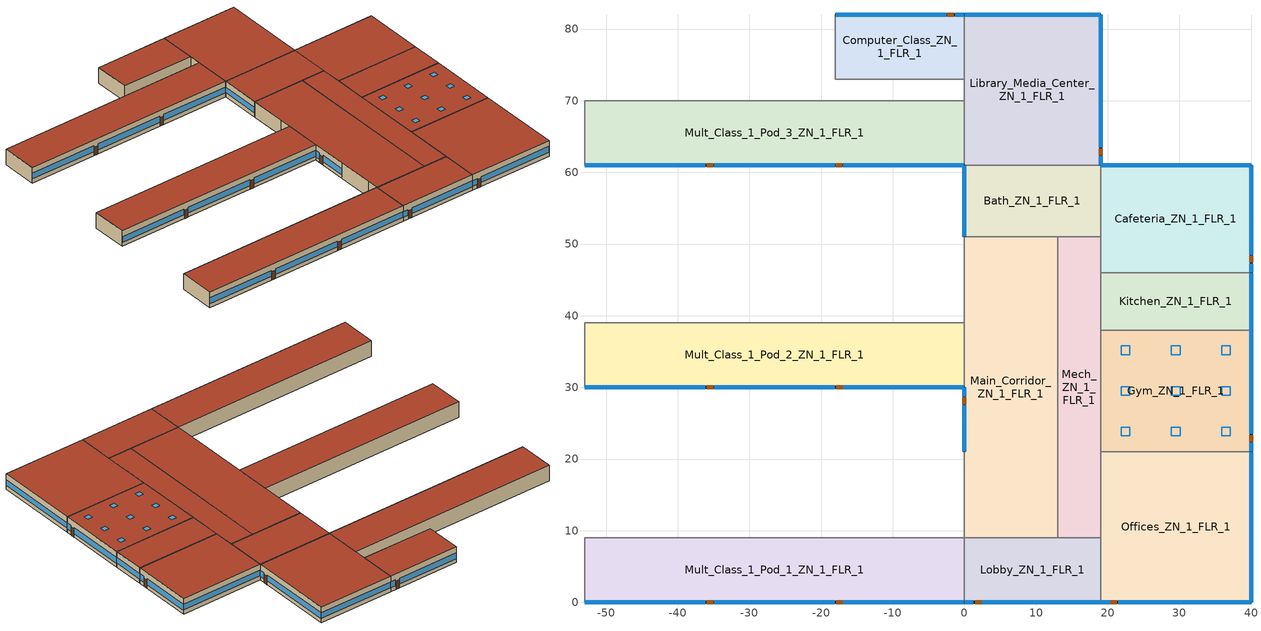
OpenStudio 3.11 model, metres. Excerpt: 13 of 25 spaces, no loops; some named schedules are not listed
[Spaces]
Library_Media_Center_ZN_1_FLR_1
 floor ground (Foundation F 0.9W/m*K Perim 40.0m Area 399.0m2): 19,82 19,61 0,61 0,82 z0
 wall outside: 19,61 19,82 0,82 z0:4
 wall to Computer_Class_ZN_1_FLR_1: 0,82 0,73 z0:4
 wall to Bath_ZN_1_FLR_1: 0,61 19,61 z0:4
 wall to Mult_Class_1_Pod_3_ZN_1_FLR_1: 0,70 0,61 z0:4
 wall to Corridor_Pod_3_ZN_1_FLR_1: 0,73 0,70 z0:4
 window: 19,61.05 19,62.27 / 19,63.49 19,81.95 z1.01:2.51; 18.95,82 0.05,82 z1.1:2.51
 door: 19,62.4 19,63.31 z0:2.13
 roof outside: 19,61 19,82 0,82 0,61 z4
Main_Corridor_ZN_1_FLR_1
 floor ground (Foundation F 0.9W/m*K Perim 9.0m Area 546.0m2): 13,51 13,9 0,9 0,51 z0
 wall outside: 0,30 0,21 z0:4
 wall to Lobby_ZN_1_FLR_1: 0,9 13,9 z0:4
 wall to Mult_Class_2_Pod_2_ZN_1_FLR_1: 0,51 0,42 z0:4
 wall to Mult_Class_2_Pod_1_ZN_1_FLR_1: 0,21 0,12 z0:4
 wall to Corridor_Pod_1_ZN_1_FLR_1: 0,12 0,9 z0:4
 wall to Bath_ZN_1_FLR_1: 13,51 0,51 z0:4
 wall to Mech_ZN_1_FLR_1: 13,9 13,51 z0:4
 wall to Corridor_Pod_2_ZN_1_FLR_1: 0,42 0,39 z0:4
 wall to Mult_Class_1_Pod_2_ZN_1_FLR_1: 0,39 0,30 z0:4
 window: 0,29.95 0,28.73 / 0,27.51 0,21.05 z0.88:2.52
 door: 0,28.58 0,27.67 z0:2.13
 roof outside: 13,9 13,51 0,51 0,9 z4
Kitchen_ZN_1_FLR_1
 floor ground (Foundation F 0.9W/m*K Perim 8.0m Area 168.0m2): 40,46 40,38 19,38 19,46 z0
 wall outside: 40,38 40,46 z0:4
 wall to Mech_ZN_1_FLR_1: 19,46 19,38 z0:4
 wall to Cafeteria_ZN_1_FLR_1: 40,46 19,46 z0:4
 wall to Gym_ZN_1_FLR_1: 19,38 40,38 z0:4
 window: 40,38.05 40,45.95 z1.1:2.52
 roof outside: 40,38 40,46 19,46 19,38 z4
Computer_Class_ZN_1_FLR_1
 floor ground (Foundation F 0.9W/m*K Perim 18.0m Area 162.0m2): 0,82 0,73 -18,73 -18,82 z0
 wall outside: 0,82 -18,82 z0:4
 wall to Corridor_Pod_3_ZN_1_FLR_1: -18,73 0,73 z0:4
 wall to Mult_Class_2_Pod_3_ZN_1_FLR_1: -18,82 -18,73 z0:4
 window: -0.05,82 -1.27,82 / -2.49,82 -17.95,82 z1:2.51
 door: -1.5,82 -2.42,82 z0:2.13
 roof outside: 0,73 0,82 -18,82 -18,73 z4
Mech_ZN_1_FLR_1
 floor ground (Foundation F 0.9W/m*K Perim 0.0m Area 252.0m2): 19,51 19,9 13,9 13,51 z0
 wall to Lobby_ZN_1_FLR_1: 13,9 19,9 z0:4
 wall to Offices_ZN_1_FLR_1: 19,9 19,21 z0:4
 wall to Gym_ZN_1_FLR_1: 19,21 19,38 z0:4
 wall to Bath_ZN_1_FLR_1: 19,51 13,51 z0:4
 wall to Cafeteria_ZN_1_FLR_1: 19,46 19,51 z0:4
 roof outside: 19,9 19,51 13,51 13,9 z4
Mult_Class_1_Pod_1_ZN_1_FLR_1
 floor ground (Foundation F 0.9W/m*K Perim 53.0m Area 477.0m2): 0,9 0,0 -53,0 -53,9 z0
 wall outside: -53,0 0,0 z0:4
 wall to Lobby_ZN_1_FLR_1: 0,0 0,9 z0:4
 wall to Corridor_Pod_1_ZN_1_FLR_1: 0,9 -53,9 z0:4
 wall to Corner_Class_1_Pod_1_ZN_1_FLR_1: -53,9 -53,0 z0:4
 window: -52.95,0 -36.13,0 / -34.91,0 -18.09,0 / -16.87,0 -0.05,0 z1.03:2.5
 door: -35.94,0 -35.02,0 / -17.88,0 -16.97,0 z0:2.13
 roof outside: 0,0 0,9 -53,9 -53,0 z4
Mult_Class_1_Pod_2_ZN_1_FLR_1
 floor ground (Foundation F 0.9W/m*K Perim 53.0m Area 477.0m2): 0,39 0,30 -53,30 -53,39 z0
 wall outside: -53,30 0,30 z0:4
 wall to Corner_Class_1_Pod_2_ZN_1_FLR_1: -53,39 -53,30 z0:4
 wall to Corridor_Pod_2_ZN_1_FLR_1: 0,39 -53,39 z0:4
 window: -52.95,30 -36.13,30 / -34.91,30 -18.09,30 / -16.87,30 -0.05,30 z1.03:2.5
 door: -35.94,30 -35.03,30 / -17.89,30 -16.98,30 z0:2.13
 roof outside: 0,30 0,39 -53,39 -53,30 z4
Cafeteria_ZN_1_FLR_1
 floor ground (Foundation F 0.9W/m*K Perim 36.0m Area 315.0m2): 40,61 40,46 19,46 19,61 z0
 wall outside: 40,46 40,61 19,61 z0:4
 wall to Bath_ZN_1_FLR_1: 19,61 19,51 z0:4
 window: 39.95,61 19.05,61 z1.1:2.51; 40,46.05 40,47.27 / 40,48.49 40,60.95 z0.97:2.51
 door: 40,47.45 40,48.37 z0:2.13
 roof outside: 40,46 40,61 19,61 19,46 z4
Bath_ZN_1_FLR_1
 floor ground (Foundation F 0.9W/m*K Perim 10.0m Area 190.0m2): 19,61 19,51 0,51 0,61 z0
 wall outside: 0,61 0,51 z0:4
 window: 0,60.95 0,51.05 z1.1:2.51
 roof outside: 19,51 19,61 0,61 0,51 z4
Gym_ZN_1_FLR_1
 floor ground (Foundation F 0.9W/m*K Perim 17.0m Area 357.0m2): 40,38 40,21 19,21 19,38 z0
 wall outside: 40,21 40,38 z0:4
 wall to Offices_ZN_1_FLR_1: 19,21 40,21 z0:4
 window: 40,21.05 40,22.27 / 40,23.49 40,37.95 z0.99:2.51
 door: 40,22.38 40,23.3 z0:2.13
 roof outside: 40,21 40,38 19,38 19,21 z4
 skylight: 21.89,23.22 23.11,23.22 23.11,24.44 21.89,24.44 z4; 28.89,23.22 30.11,23.22 30.11,24.44 28.89,24.44 z4; 35.89,23.22 37.11,23.22 37.11,24.44 35.89,24.44 z4; 21.89,28.89 23.11,28.89 23.11,30.11 21.89,30.11 z4; 28.89,28.89 30.11,28.89 30.11,30.11 28.89,30.11 z4; 35.89,28.89 37.11,28.89 37.11,30.11 35.89,30.11 z4; 21.89,34.56 23.11,34.56 23.11,35.78 21.89,35.78 z4; 28.89,34.56 30.11,34.56 30.11,35.78 28.89,35.78 z4; 35.89,34.56 37.11,34.56 37.11,35.78 35.89,35.78 z4
Lobby_ZN_1_FLR_1
 floor ground (Foundation F 0.9W/m*K Perim 19.0m Area 171.0m2): 19,9 19,0 0,0 0,9 z0
 wall outside: 0,0 19,0 z0:4
 wall to Offices_ZN_1_FLR_1: 19,0 19,9 z0:4
 window: 0.05,0 1.27,0 / 2.49,0 18.95,0 z1:2.51
 door: 1.5,0 2.41,0 z0:2.13
 roof outside: 19,0 19,9 0,9 0,0 z4
Offices_ZN_1_FLR_1
 floor ground (Foundation F 0.9W/m*K Perim 42.0m Area 441.0m2): 40,21 40,0 19,0 19,21 z0
 wall outside: 19,0 40,0 40,21 z0:4
 window: 19.05,0 20.27,0 / 21.49,0 39.95,0 z1.01:2.51; 40,0.05 40,20.95 z1.1:2.51
 door: 20.39,0 21.3,0 z0:2.13
 roof outside: 40,0 40,21 19,21 19,0 z4
Mult_Class_1_Pod_3_ZN_1_FLR_1
 floor ground (Foundation F 0.9W/m*K Perim 53.0m Area 477.0m2): 0,70 0,61 -53,61 -53,70 z0
 wall outside: -53,61 0,61 z0:4
 wall to Corridor_Pod_3_ZN_1_FLR_1: 0,70 -53,70 z0:4
 wall to Corner_Class_1_Pod_3_ZN_1_FLR_1: -53,70 -53,61 z0:4
 window: -52.95,61 -36.13,61 / -34.91,61 -18.09,61 / -16.87,61 -0.05,61 z1.03:2.5
 door: -35.96,61 -35.05,61 / -17.92,61 -17.01,61 z0:2.13
 roof outside: 0,61 0,70 -53,70 -53,61 z4
[Construction:FfactorGroundFloor] F-Factor {W/m-K}=0.899982
Name | Area {m2} | PerimeterExposed {m}
Foundation F 0.9W/m*K Perim 19.0m Area 171.0m2 | 171 | 19
Foundation F 0.9W/m*K Perim 40.0m Area 399.0m2 | 399 | 40
Foundation F 0.9W/m*K Perim 17.0m Area 357.0m2 | 357 | 17
Foundation F 0.9W/m*K Perim 53.0m Area 477.0m2 | 477 | 53
Foundation F 0.9W/m*K Perim 8.0m Area 168.0m2 | 168 | 8
Foundation F 0.9W/m*K Perim 9.0m Area 546.0m2 | 546 | 9
Foundation F 0.9W/m*K Perim 18.0m Area 162.0m2 | 162 | 18
Foundation F 0.9W/m*K Perim 0.0m Area 252.0m2 | 252 | 0
Foundation F 0.9W/m*K Perim 36.0m Area 315.0m2 | 315 | 36
Foundation F 0.9W/m*K Perim 42.0m Area 441.0m2 | 441 | 42
Foundation F 0.9W/m*K Perim 10.0m Area 190.0m2 | 190 | 10
[DefaultConstructionSet]
90.1-2013 - PriSchl - ASHRAE 169-2013-4A: Default Exterior Surface Constructions=Default Surface Constructions 1; Default Interior Surface Constructions=Default Surface Constructions 2; Default Ground Contact Surface Constructions=Default Surface Constructions 3; Default Exterior SubSurface Constructions=Default Sub Surface Constructions 1; Default Interior SubSurface Constructions=Default Sub Surface Constructions 2; Interior Partition Construction=Typical Interior Partition
[DefaultSurfaceConstructions]
Name | Floor Construction | Wall Construction | Roof Ceiling Construction
Default Surface Constructions 1 | Typical Insulated Exterior Mass Floor R-17.54 | Typical Insulated Steel Framed Exterior Wall R-15.63 | Typical IEAD Roof R-31.25
Default Surface Constructions 2 | Typical Interior Floor | Typical Interior Wall | Typical Interior Ceiling
Default Surface Constructions 3 | Typical Insulated Carpeted 8in Slab Floor | Typical Insulated Basement Mass Wall
[Construction]
Typical Insulated Exterior Mass Floor R-17.54: Typical Insulation R-14.97, 4 in. Normalweight Concrete Floor, Typical Carpet Pad
Typical Insulated Steel Framed Exterior Wall R-15.63: 25mm Stucco, 5/8 in. Gypsum Board, Typical Insulation R-13.45, 5/8 in. Gypsum Board
Typical IEAD Roof R-31.25: Roof Membrane, Typical Insulation R-30.13, Metal Roof Surface
Typical Interior Floor: 100mm Normalweight concrete floor, CP02 CARPET PAD
Typical Interior Wall: G01 13mm gypsum board, G01 13mm gypsum board
Typical Interior Ceiling: CP02 CARPET PAD, 100mm Normalweight concrete floor
Typical Insulated Carpeted 8in Slab Floor: 8 in. Normalweight Concrete Floor, Typical Carpet Pad
Typical Insulated Basement Mass Wall: 8 in. Concrete Block Basement Wall
U 0.42 SHGC 0.4 Simple Glazing: U 0.42 SHGC 0.4 Simple Glazing
U 0.5 SHGC 0.4 Simple Glazing: U 0.5 SHGC 0.4 Simple Glazing
Typical Insulated Metal Door R-2.0: F08 Metal surface, Typical Insulation R-1.15
U 0.77 SHGC 0.4 Simple Glazing: U 0.77 SHGC 0.4 Simple Glazing
Typical Overhead Door R-2.0: Typical Insulation R-1.15 1
Typical Interior Window: Clear 3mm
Typical Interior Door; Typical Interior Partition: G05 25mm wood
[Material:NoMass] Roughness=Smooth; Thermal Absorptance=0.9; Solar Absorptance=0.7
Name | Thermal Resistance {m2-K/W} | Visible Absorptance
Typical Insulation R-14.97 | 2.63723 | 0.7
Typical Carpet Pad; CP02 CARPET PAD | 0.21648 | 0.8
Typical Insulation R-13.45 | 2.368 | 0.7
Typical Insulation R-30.13 | 5.30668 | 0.7
Typical Insulation R-1.15 | 0.202509 | 0.7
Typical Insulation R-1.15 1 | 0.202527 | 0.7
[Material] Thermal Absorptance=0.9
Name | Roughness | Thickness {m} | Conductivity {W/m-K} | Density {kg/m3} | Specific Heat {J/kg-K} | Solar Absorptance | Visible Absorptance
4 in. Normalweight Concrete Floor | MediumRough | 0.1016 | 2.31 | 2322 | 832 | 0.7 | 0.7
25mm Stucco | Smooth | 0.0254 | 0.72 | 1856 | 840 | 0.7 | 0.7
5/8 in. Gypsum Board | MediumSmooth | 0.0159 | 0.16 | 800 | 1090 | 0.7 | 0.7
Roof Membrane | VeryRough | 0.0095 | 0.16 | 1121.29 | 1460 | 0.7 | 0.7
Metal Roof Surface; F08 Metal surface | Smooth | 0.0008 | 45.28 | 7824 | 500 | 0.7 | 0.7
100mm Normalweight concrete floor | MediumRough | 0.1016 | 2.31045 | 2322 | 832.557 | 0.7 | 0.7
G01 13mm gypsum board | Smooth | 0.0127 | 0.160031 | 800.001 | 1090.73 | 0.7 | 0.5
8 in. Normalweight Concrete Floor | MediumRough | 0.2032 | 2.31 | 2322 | 832 | 0.7 | 0.7
8 in. Concrete Block Basement Wall | MediumRough | 0.2032 | 1.326 | 1842 | 912 | 0.7 | 0.7
G05 25mm wood | MediumSmooth | 0.0254 | 0.15 | 608 | 1630 | 0.5 | 0.5
[DefaultSubSurfaceConstructions]
Name | Fixed Window Construction | Operable Window Construction | Door Construction | Glass Door Construction | Overhead Door Construction | Skylight Construction | Tubular Daylight Dome Construction | Tubular Daylight Diffuser Construction
Default Sub Surface Constructions 1 | U 0.42 SHGC 0.4 Simple Glazing | U 0.5 SHGC 0.4 Simple Glazing | Typical Insulated Metal Door R-2.0 | U 0.77 SHGC 0.4 Simple Glazing | Typical Overhead Door R-2.0 | U 0.5 SHGC 0.4 Simple Glazing | Typical Interior Window | Typical Interior Window
Default Sub Surface Constructions 2 | Typical Interior Window | Typical Interior Window | Typical Interior Door
[WindowMaterial:SimpleGlazingSystem] Solar Heat Gain Coefficient=0.4; Visible Transmittance=0.81
Name | U-Factor {W/m2-K}
U 0.42 SHGC 0.4 Simple Glazing | 2.38487
U 0.5 SHGC 0.4 Simple Glazing | 2.83913
U 0.77 SHGC 0.4 Simple Glazing | 4.37226
[WindowMaterial:Glazing]
Clear 3mm: Optical Data Type=SpectralAverage; Thickness {m}=0.003; Solar Transmittance at Normal Incidence=0.837; Front Side Solar Reflectance at Normal Incidence=0.075; Back Side Solar Reflectance at Normal Incidence=0.075; Visible Transmittance at Normal Incidence=0.898; Front Side Visible Reflectance at Normal Incidence=0.081; Back Side Visible Reflectance at Normal Incidence=0.081; Infrared Transmittance at Normal Incidence=0; Front Side Infrared Hemispherical Emissivity=0.84; Back Side Infrared Hemispherical Emissivity=0.84; Conductivity {W/m-K}=0.9; Dirt Correction Factor for Solar and Visible Transmittance=1; Solar Diffusing=No
[Space] Building Story=Building Story 1; Part of Total Floor Area=Yes
Name | Space Type | Thermal Zone
Library_Media_Center_ZN_1_FLR_1 | PrimarySchool Library - 90.1-2013 | TZ-Library_Media_Center_ZN_1_FLR_1
Main_Corridor_ZN_1_FLR_1 | PrimarySchool Corridor - 90.1-2013 | TZ-Main_Corridor_ZN_1_FLR_1
Kitchen_ZN_1_FLR_1 | PrimarySchool Kitchen - 90.1-2013 | TZ-Kitchen_ZN_1_FLR_1
Mult_Class_1_Pod_3_ZN_1_FLR_1 | PrimarySchool Classroom - 90.1-2013 | TZ-Mult_Class_1_Pod_3_ZN_1_FLR_1
Computer_Class_ZN_1_FLR_1 | PrimarySchool ComputerRoom - 90.1-2013 | TZ-Computer_Class_ZN_1_FLR_1
Mult_Class_1_Pod_2_ZN_1_FLR_1 | PrimarySchool Classroom - 90.1-2013 | TZ-Mult_Class_1_Pod_2_ZN_1_FLR_1
Mult_Class_1_Pod_1_ZN_1_FLR_1 | PrimarySchool Classroom - 90.1-2013 | TZ-Mult_Class_1_Pod_1_ZN_1_FLR_1
Mech_ZN_1_FLR_1 | PrimarySchool Mechanical - 90.1-2013 | TZ-Mech_ZN_1_FLR_1
Cafeteria_ZN_1_FLR_1 | PrimarySchool Cafeteria - 90.1-2013 | TZ-Cafeteria_ZN_1_FLR_1
Bath_ZN_1_FLR_1 | PrimarySchool Restroom - 90.1-2013 | TZ-Bath_ZN_1_FLR_1
Offices_ZN_1_FLR_1 | PrimarySchool Office - 90.1-2013 | TZ-Offices_ZN_1_FLR_1
Gym_ZN_1_FLR_1 | PrimarySchool Gym - 90.1-2013 | TZ-Gym_ZN_1_FLR_1
Lobby_ZN_1_FLR_1 | PrimarySchool Lobby - 90.1-2013 | TZ-Lobby_ZN_1_FLR_1
[BuildingStory]
Building Story 1: Nominal Z Coordinate {m}=0
[ThermalZone] Use Ideal Air Loads=No
Name | Primary Daylighting Control | Fraction of Zone Controlled by Primary Daylighting Control | Secondary Daylighting Control | Fraction of Zone Controlled by Secondary Daylighting Control | Thermostat
TZ-Mult_Class_1_Pod_2_ZN_1_FLR_1 | Mult_Class_1_Pod_2_ZN_1_FLR_1 Daylt Sensor 1 | 0.278 | Mult_Class_1_Pod_2_ZN_1_FLR_1 Daylt Sensor 2 | 0.278 | PrimarySchool Classroom - 90.1-2013 Thermostat
TZ-Lobby_ZN_1_FLR_1 | Lobby_ZN_1_FLR_1 Daylt Sensor 1 | 0.279 | Lobby_ZN_1_FLR_1 Daylt Sensor 2 | 0.279 | PrimarySchool Lobby - 90.1-2013 Thermostat
TZ-Mult_Class_1_Pod_3_ZN_1_FLR_1 | Mult_Class_1_Pod_3_ZN_1_FLR_1 Daylt Sensor 1 | 0.278 | Mult_Class_1_Pod_3_ZN_1_FLR_1 Daylt Sensor 2 | 0.278 | PrimarySchool Classroom - 90.1-2013 Thermostat 3
TZ-Main_Corridor_ZN_1_FLR_1 | Main_Corridor_ZN_1_FLR_1 Daylt Sensor 1 | 0.053 | Main_Corridor_ZN_1_FLR_1 Daylt Sensor 2 | 0.053 | PrimarySchool Corridor - 90.1-2013 Thermostat 1
TZ-Bath_ZN_1_FLR_1 | Bath_ZN_1_FLR_1 Daylt Sensor 1 | 0.132 | Bath_ZN_1_FLR_1 Daylt Sensor 2 | 0.132 | PrimarySchool Restroom - 90.1-2013 Thermostat
TZ-Gym_ZN_1_FLR_1 | Gym_ZN_1_FLR_1 Daylt Sensor 1 | 0.487 | Gym_ZN_1_FLR_1 Daylt Sensor 2 | 0.487 | PrimarySchool Gym - 90.1-2013 Thermostat
TZ-Offices_ZN_1_FLR_1 | Offices_ZN_1_FLR_1 Daylt Sensor 1 | 0.224 |  |  | PrimarySchool Office - 90.1-2013 Thermostat
TZ-Computer_Class_ZN_1_FLR_1 | Computer_Class_ZN_1_FLR_1 Daylt Sensor 1 | 0.279 | Computer_Class_ZN_1_FLR_1 Daylt Sensor 2 | 0.279 | PrimarySchool ComputerRoom - 90.1-2013 Thermostat
TZ-Library_Media_Center_ZN_1_FLR_1 | Library_Media_Center_ZN_1_FLR_1 Daylt Sensor 1 | 0.236 | Library_Media_Center_ZN_1_FLR_1 Daylt Sensor 2 | 0.204 | PrimarySchool Library - 90.1-2013 Thermostat
TZ-Kitchen_ZN_1_FLR_1 | Kitchen_ZN_1_FLR_1 Daylt Sensor 1 | 0.12 | Kitchen_ZN_1_FLR_1 Daylt Sensor 2 | 0.12 | PrimarySchool Kitchen - 90.1-2013 Thermostat
TZ-Cafeteria_ZN_1_FLR_1 | Cafeteria_ZN_1_FLR_1 Daylt Sensor 1 | 0.267 | Cafeteria_ZN_1_FLR_1 Daylt Sensor 2 | 0.227 | PrimarySchool Cafeteria - 90.1-2013 Thermostat
TZ-Mech_ZN_1_FLR_1 |  |  |  |  | PrimarySchool Mechanical - 90.1-2013 Thermostat
TZ-Mult_Class_1_Pod_1_ZN_1_FLR_1 | Mult_Class_1_Pod_1_ZN_1_FLR_1 Daylt Sensor 1 | 0.278 | Mult_Class_1_Pod_1_ZN_1_FLR_1 Daylt Sensor 2 | 0.278 | PrimarySchool Classroom - 90.1-2013 Thermostat 5
[SpaceInfiltration:DesignFlowRate] Design Flow Rate Calculation Method=Flow/ExteriorArea; Flow per Exterior Surface Area {m3/s-m2}=0.000570329; Velocity Term Coefficient=0; Density Basis=Outdoor
Name | Space or SpaceType | Schedule | Constant Term Coefficient | Temperature Term Coefficient | Velocity Squared Term Coefficient
Lobby_ZN_1_FLR_1 HVAC On Infiltration | Lobby_ZN_1_FLR_1 | Infiltration HVAC On Schedule | -0.0028 | 0.0037 | 0.0336
Lobby_ZN_1_FLR_1 HVAC Off Infiltration | Lobby_ZN_1_FLR_1 | Infiltration HVAC Off Schedule | 0 | 0.0073 | 0.0397
Library_Media_Center_ZN_1_FLR_1 HVAC On Infiltration | Library_Media_Center_ZN_1_FLR_1 | Infiltration HVAC On Schedule | -0.0028 | 0.0037 | 0.0336
Library_Media_Center_ZN_1_FLR_1 HVAC Off Infiltration | Library_Media_Center_ZN_1_FLR_1 | Infiltration HVAC Off Schedule | 0 | 0.0073 | 0.0397
Gym_ZN_1_FLR_1 HVAC On Infiltration | Gym_ZN_1_FLR_1 | Infiltration HVAC On Schedule | -0.0028 | 0.0037 | 0.0336
Gym_ZN_1_FLR_1 HVAC Off Infiltration | Gym_ZN_1_FLR_1 | Infiltration HVAC Off Schedule | 0 | 0.0073 | 0.0397
Mult_Class_1_Pod_3_ZN_1_FLR_1 HVAC On Infiltration | Mult_Class_1_Pod_3_ZN_1_FLR_1 | Infiltration HVAC On Schedule | -0.0028 | 0.0037 | 0.0336
Mult_Class_1_Pod_3_ZN_1_FLR_1 HVAC Off Infiltration | Mult_Class_1_Pod_3_ZN_1_FLR_1 | Infiltration HVAC Off Schedule | 0 | 0.0073 | 0.0397
Kitchen_ZN_1_FLR_1 HVAC On Infiltration | Kitchen_ZN_1_FLR_1 | Infiltration HVAC On Schedule | -0.0028 | 0.0037 | 0.0336
Kitchen_ZN_1_FLR_1 HVAC Off Infiltration | Kitchen_ZN_1_FLR_1 | Infiltration HVAC Off Schedule | 0 | 0.0073 | 0.0397
Main_Corridor_ZN_1_FLR_1 HVAC On Infiltration | Main_Corridor_ZN_1_FLR_1 | Infiltration HVAC On Schedule | -0.0028 | 0.0037 | 0.0336
Main_Corridor_ZN_1_FLR_1 HVAC Off Infiltration | Main_Corridor_ZN_1_FLR_1 | Infiltration HVAC Off Schedule | 0 | 0.0073 | 0.0397
Mult_Class_1_Pod_1_ZN_1_FLR_1 HVAC On Infiltration | Mult_Class_1_Pod_1_ZN_1_FLR_1 | Infiltration HVAC On Schedule | -0.0028 | 0.0037 | 0.0336
Mult_Class_1_Pod_1_ZN_1_FLR_1 HVAC Off Infiltration | Mult_Class_1_Pod_1_ZN_1_FLR_1 | Infiltration HVAC Off Schedule | 0 | 0.0073 | 0.0397
Computer_Class_ZN_1_FLR_1 HVAC On Infiltration | Computer_Class_ZN_1_FLR_1 | Infiltration HVAC On Schedule | -0.0028 | 0.0037 | 0.0336
Computer_Class_ZN_1_FLR_1 HVAC Off Infiltration | Computer_Class_ZN_1_FLR_1 | Infiltration HVAC Off Schedule | 0 | 0.0073 | 0.0397
Mult_Class_1_Pod_2_ZN_1_FLR_1 HVAC On Infiltration | Mult_Class_1_Pod_2_ZN_1_FLR_1 | Infiltration HVAC On Schedule | -0.0028 | 0.0037 | 0.0336
Mult_Class_1_Pod_2_ZN_1_FLR_1 HVAC Off Infiltration | Mult_Class_1_Pod_2_ZN_1_FLR_1 | Infiltration HVAC Off Schedule | 0 | 0.0073 | 0.0397
Mech_ZN_1_FLR_1 HVAC On Infiltration | Mech_ZN_1_FLR_1 | Infiltration HVAC On Schedule | -0.0028 | 0.0037 | 0.0336
Mech_ZN_1_FLR_1 HVAC Off Infiltration | Mech_ZN_1_FLR_1 | Infiltration HVAC Off Schedule | 0 | 0.0073 | 0.0397
Cafeteria_ZN_1_FLR_1 HVAC On Infiltration | Cafeteria_ZN_1_FLR_1 | Infiltration HVAC On Schedule | -0.0028 | 0.0037 | 0.0336
Cafeteria_ZN_1_FLR_1 HVAC Off Infiltration | Cafeteria_ZN_1_FLR_1 | Infiltration HVAC Off Schedule | 0 | 0.0073 | 0.0397
Offices_ZN_1_FLR_1 HVAC On Infiltration | Offices_ZN_1_FLR_1 | Infiltration HVAC On Schedule | -0.0028 | 0.0037 | 0.0336
Offices_ZN_1_FLR_1 HVAC Off Infiltration | Offices_ZN_1_FLR_1 | Infiltration HVAC Off Schedule | 0 | 0.0073 | 0.0397
Bath_ZN_1_FLR_1 HVAC On Infiltration | Bath_ZN_1_FLR_1 | Infiltration HVAC On Schedule | -0.0028 | 0.0037 | 0.0336
Bath_ZN_1_FLR_1 HVAC Off Infiltration | Bath_ZN_1_FLR_1 | Infiltration HVAC Off Schedule | 0 | 0.0073 | 0.0397
[Exterior:Lights]
Name | Exterior Lights Definition | Schedule | Control Option | Multiplier
Parking Areas and Drives 0.04 W/ft^2 | Parking Areas and Drives 0.04 W/ft^2 Def (W/ft^2) | Always On Discrete | AstronomicalClock | 20831.5
Building Facades 0.74 W/ft | Building Facades 0.74 W/ft Def (W/ft) | Schedule Ruleset 1 | ScheduleNameOnly | 2060.37
Main Entries 30.0 W/ft | Main Entries 30.0 W/ft Def (W/ft) | Always On Discrete | AstronomicalClock | 118.334
Other Doors 20.0 W/ft | Other Doors 20.0 W/ft Def (W/ft) | Always On Discrete | AstronomicalClock | 97.6257
[ZoneMixing]
Zone Mixing 1: Zone or Space=TZ-Kitchen_ZN_1_FLR_1; Schedule=Always On Discrete; Design Flow Rate Calculation Method=Flow/Zone; Design Flow Rate {m3/s}=0.298704; Source Zone or Space=TZ-Cafeteria_ZN_1_FLR_1
[Daylighting:Control] Position Z-Coordinate {m}=0.762; Lighting Control Type=Stepped; Minimum Input Power Fraction for Continuous Dimming Control=0.3; Minimum Light Output Fraction for Continuous Dimming Control=0.2; Number of Stepped Control Steps=3; Probability Lighting will be Reset When Needed in Manual Stepped Control=1; Maximum Allowable Discomfort Glare Index=22
Name | Space | Position X-Coordinate {m} | Position Y-Coordinate {m} | Illuminance Setpoint {lux}
Bath_ZN_1_FLR_1 Daylt Sensor 1 | Bath_ZN_1_FLR_1 | 1.65933 | 5 | 375
Bath_ZN_1_FLR_1 Daylt Sensor 2 | Bath_ZN_1_FLR_1 | 3.34381 | 5 | 375
Cafeteria_ZN_1_FLR_1 Daylt Sensor 1 | Cafeteria_ZN_1_FLR_1 | 19.3438 | 0.6596 | 315
Cafeteria_ZN_1_FLR_1 Daylt Sensor 2 | Cafeteria_ZN_1_FLR_1 | 17.6625 | 0.6596 | 315
Computer_Class_ZN_1_FLR_1 Daylt Sensor 1 | Computer_Class_ZN_1_FLR_1 | 17.3404 | 7.34485 | 377
Computer_Class_ZN_1_FLR_1 Daylt Sensor 2 | Computer_Class_ZN_1_FLR_1 | 17.3404 | 5.66462 | 377
